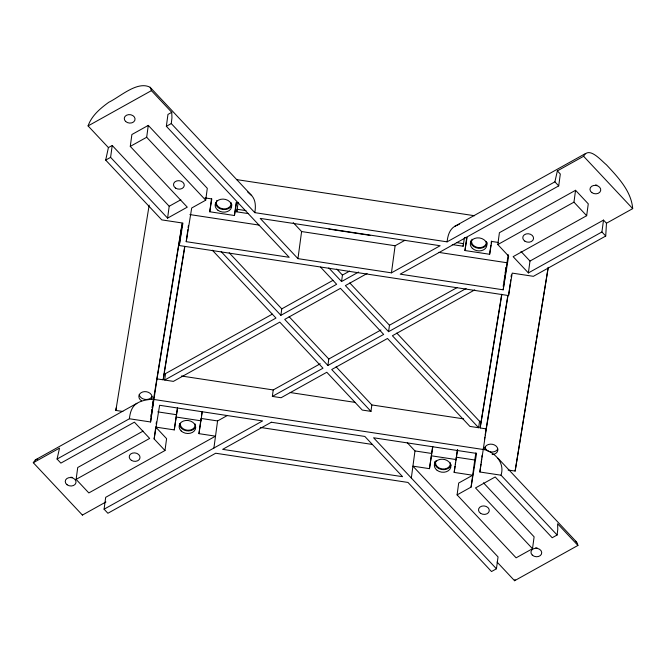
<?xml version="1.0" encoding="UTF-8"?>
<svg xmlns="http://www.w3.org/2000/svg" width="666" height="666" viewBox="0 0 666 666"><rect width="100%" height="100%" fill="white"/><g stroke="black" fill="none" stroke-linecap="round" stroke-linejoin="round"><path stroke-width="1" d="M606.468 223.243L632.7 208.633C631.285 190.926 617.84 177.123 606.393 164.752C601.681 161.13 588.985 145.629 583.599 156.277L557.367 170.887L554.895 181.835L447.102 241.85L254.812 212.645C255.777 206.885 255.869 200.2 251.706 195.604L150.15 87.304C137.429 80.511 119.88 97.003 108.866 102.214C100.358 108.358 91.608 115.676 88.079 125.916L108.408 147.594L105.686 160.09L161.755 219.88L182.917 223.093L179.271 245.546L508.566 295.562L512.221 273.11L533.383 276.323L605.727 236.039L606.468 223.243L603.521 220.105L529.986 261.055L528.379 272.918L601.914 231.976L603.521 220.105M454.995 466.325L454.17 472.419L472.693 475.233L458.699 483.025L457.092 494.888L516.108 557.825L532.509 548.701L475.516 487.928L495.196 476.964L552.189 537.737L557.109 534.998L501.04 475.208C505.144 462.52 494.572 451.906 482.958 449.192M254.812 212.645L171.279 123.56L171.945 117.865L171.761 112.321L151.423 90.634L150.15 87.304M557.109 534.998L557.775 529.303L557.592 523.759L577.922 545.437L514.577 580.719L497.044 562.021M171.761 112.321L167.957 114.435L166.358 126.299L289.219 257.317L186.222 241.675L191.7 207.992L205.702 200.2L207.301 188.328L148.285 125.391L131.885 134.524L130.278 146.395L187.271 207.159L167.591 218.123L110.606 157.351L112.213 145.479L108.408 147.594M164.985 450.524L154.137 438.952L155.744 427.089L166.592 438.653L164.985 450.524L88.836 492.932L76.124 479.378L77.731 467.507L143.09 431.11M205.702 200.2L146.678 137.263L148.285 125.391M122.852 411.488L115.859 410.431L116.209 407.85M432.792 446.703L429.47 468.664L412.92 466.15L498.043 556.918L496.436 568.789L491.516 571.528L407.975 482.442L215.684 453.238L107.9 513.261L104.087 509.19L105.686 497.327L215.518 436.163L198.968 433.658L201.024 418.431L217.574 420.945L227.489 415.426M167.591 218.123L169.197 206.252L112.213 145.479M76.124 479.378L149.659 438.428L134.407 422.169L60.872 463.111L57.06 459.049L129.404 418.764L150.574 421.978L153.655 399.175C147.91 399.492 141.908 400.291 136.905 403.33L35.34 459.89L33.3 462.72L82.401 515.076L105.919 501.973M150.574 421.978L157.018 378.887L182.059 224.908L179.271 245.546M156.152 424.042L156.427 422.011M157.018 378.887L163.187 379.82L164.061 373.376L165.534 373.593L272.319 314.136M320.246 363.769L273.226 389.951L272.352 396.403L322.993 368.206L279.787 322.128L173.393 381.377L164.66 380.045L165.534 373.593M186.222 241.675L187.854 229.637M188.12 227.63L188.395 225.624M155.744 427.089L174.267 429.903L177.447 407.775M174.267 429.903L177.589 407.942M238.478 202.98L236.53 202.689L234.44 215.518L209.74 211.771L211.53 198.576M198.968 433.658L202.289 411.688M234.44 215.518L236.222 202.331M248.585 213.636L236.73 211.838L237.079 209.257L245.97 210.606M213.911 448.035L217.574 420.945M320.529 267.091L336.646 284.282L280.894 315.326L281.768 308.874L229.162 252.78M297.952 258.641L260.206 218.398L440.151 245.729L391.45 272.844L297.952 258.641L301.606 231.552L293.223 222.61M327.913 365.468L284.707 319.389L340.459 288.345L383.666 334.424L327.913 365.468L328.788 359.016L289.119 316.716M358.599 272.053L341.566 281.535L342.432 275.091L336.763 269.047M272.352 396.403L281.085 397.727L326.806 372.269L362.246 410.056L370.97 411.38L371.844 404.936L336.105 366.816M391.45 272.844L395.113 245.754L405.036 240.235M466.125 288.503L388.586 331.685L389.46 325.233L349.792 282.933M411.322 478.022L414.976 450.932L407.292 442.732M429.47 468.664L432.65 446.536M452.256 244.572L463.12 246.22L463.469 243.648L456.56 242.59M498.559 242.491L491.733 241.45L489.643 254.279L464.951 250.533L466.733 237.337M455.269 464.302L455.544 462.271M455.819 460.239L456.227 457.192L474.75 460.006L471.087 487.096L457.092 494.888M454.17 472.419L457.625 449.433M489.643 254.279L490.884 245.146M491.158 243.123L491.433 241.092M557.367 170.887L560.314 174.026L558.707 185.897L400.183 274.167L503.171 289.81L508.649 256.135L497.802 244.564L499.408 232.7L575.557 190.293L588.269 203.846L586.663 215.709L513.128 256.66L528.379 272.918M370.97 411.38L331.726 369.53L387.479 338.486L469.938 426.415L478.663 427.738L479.537 421.287L396.803 333.067M501.04 475.208L479.87 471.994L486.313 428.904L480.136 427.963L501.714 294.222M505.178 273.984L506.052 267.541L505.219 272.669M503.171 289.81L508.166 254.562M479.87 471.994L480.944 464.069M481.21 462.079L481.618 459.107M481.884 457.126L482.151 455.144M508.566 295.562L510.156 283.766M510.422 281.801L510.689 279.837M511.088 276.889L511.355 274.925M508.133 470.013L515.134 471.07L548.118 267.832M586.663 215.709L573.959 202.156L575.557 190.293M532.509 548.701L534.115 536.829L483.458 482.808M57.06 459.049L59.532 448.11L33.3 462.72M115.859 410.431L149.176 205.136M151.507 411.646L151.84 409.598M152.181 407.55L182.151 223.268M164.227 372.344L184.599 247.111M163.187 379.82L184.89 246.378M154.137 438.952L159.615 405.278L262.612 420.92L104.087 509.19M209.74 211.771L211.83 198.934L205.003 197.902M201.507 415.467L201.981 412.512M236.73 211.838L238.203 202.347M463.12 246.22L464.435 237.72M464.951 250.533L467.033 237.695L465.093 237.404M456.551 455.219L457.351 450.283M474.75 460.006L475.915 452.863M480.136 427.963L501.839 294.514M503.18 286.305L503.513 284.249M503.846 282.201L505.011 275.016M471.087 487.096L476.565 453.413L373.576 437.77L496.436 568.789M484.473 439.135L484.806 437.096M485.139 435.048L507.783 295.812M486.313 428.904L508.016 295.454M515.134 471.07L548.268 267.341M150.807 416.242L151.132 414.277M151.457 412.312L151.781 410.339M152.256 407.459L153.655 399.175M129.404 418.764C130.003 413.02 131.643 406.551 136.905 403.33M447.102 241.85C447.702 236.105 449.342 229.637 454.603 226.423L585.639 153.455M514.577 580.719L515.009 579.437M88.079 125.916L151.423 90.634M105.686 160.09L110.606 157.351M130.278 146.395L146.678 137.263M166.358 126.299L171.279 123.56M169.197 206.252L180.827 199.775M281.768 308.874L333.017 280.336M342.432 275.091L349.608 271.095M164.66 380.045L275.974 318.065L212.329 250.2M367.083 273.518L345.379 285.606L388.586 331.685M497.802 244.564L573.959 202.156M328.788 359.016L380.944 329.97M389.46 325.233L457.076 287.579M474.75 289.885L392.399 335.747L478.663 427.738M454.603 226.423L459.382 224.184M35.34 459.89L37.646 459.032M236.422 179.57L474.55 215.742M328.821 229.112L369.988 235.364M189.885 214.585L259.224 225.116M301.606 231.552L395.113 245.754M438.519 252.347L506.834 262.729M181.41 376.007L273.226 389.951M290.176 392.532L354.895 402.356M371.844 404.936L463.669 418.881M479.537 421.287L481.01 421.511M154.229 399.525L483.524 449.542M157.8 411.871L176.324 414.685M260.24 427.422L372.319 444.447M414.976 450.932L431.535 453.446M176.357 417.074L201.049 420.82M431.56 455.835L456.26 459.582M247.719 192.033L251.706 195.604M575.74 541.233L577.322 543.198L577.922 545.437M583.599 156.277L632.7 208.633M554.895 181.835L558.707 185.897M601.914 231.976L605.727 236.039M520.978 251.44L529.986 261.055M328.804 267.932L341.566 281.535M497.927 458.166L576.648 542.107M221.187 251.648L280.894 315.326M82.376 514.602L82.401 515.076M231.144 202.639A7.492 5.852 7.7 0 1 222.802 208.816A7.492 5.852 7.7 0 1 216.833 200.466M231.901 204.687A8.325 6.502 7.7 0 1 223.276 209.532A8.325 6.502 7.7 0 1 215.468 203.097M151.973 396.561A6.66 5.203 7.7 0 1 144.997 399.4A6.66 5.203 7.7 0 1 139.252 394.63M141.467 400.79A6.66 5.203 7.7 0 1 139.868 393.773A6.66 5.203 7.7 0 1 148.518 392.366A6.66 5.203 7.7 0 1 151.623 399.142M195.146 423.976A7.492 5.852 7.7 0 1 187.779 430.261A7.492 5.852 7.7 0 1 180.336 423.26M195.604 426.889A8.325 6.502 7.7 0 1 186.139 430.702A8.325 6.502 7.7 0 1 179.462 423.534M486.355 241.4A7.492 5.852 7.7 0 1 478.013 247.577A7.492 5.852 7.7 0 1 472.036 239.227M487.229 242.657A8.325 6.502 7.7 0 1 478.413 248.285A8.325 6.502 7.7 0 1 470.671 240.95M497.735 449.084A6.66 5.203 7.7 0 1 490.759 451.914A6.66 5.203 7.7 0 1 485.015 447.144M484.665 449.725A6.66 5.203 7.7 0 1 490.343 444.147A6.66 5.203 7.7 0 1 497.818 449.001A6.66 5.203 7.7 0 1 492.141 454.578M450.349 462.745A7.492 5.852 7.7 0 1 442.016 468.922A7.492 5.852 7.7 0 1 436.039 460.564M451.107 464.793A8.325 6.502 7.7 0 1 441.408 469.472A8.325 6.502 7.7 0 1 434.798 461.505M537.179 548.043A5.411 4.221 7.7 0 1 535.797 547.76M72.194 477.347A5.411 4.221 7.7 0 1 70.787 477.206M596.919 185.148A5.411 4.221 7.7 0 1 595.512 185.015M271.337 422.244L222.644 449.359L402.589 476.69L364.843 436.446L271.337 422.244M175.633 188.128A5.411 4.221 7.7 0 0 184.241 185.731A5.411 4.221 7.7 0 0 176.806 180.902A5.411 4.221 7.7 0 0 175.633 188.128M125.624 121.445A5.411 4.221 7.7 0 0 134.782 120.463A5.411 4.221 7.7 0 0 128.588 114.635A5.411 4.221 7.7 0 0 125.624 121.445M217.982 210.281A8.325 6.502 7.7 0 0 231.552 207.268A8.325 6.502 7.7 0 0 220.662 199.325A8.325 6.502 7.7 0 0 217.982 210.281M131.36 460.323A5.411 4.221 7.7 0 0 139.977 457.933A5.411 4.221 7.7 0 0 132.534 453.096A5.411 4.221 7.7 0 0 131.36 460.323M67.108 484.79A5.411 4.221 7.7 0 0 75.932 482.85A5.411 4.221 7.7 0 0 68.873 477.672A5.411 4.221 7.7 0 0 67.108 484.79M181.16 430.944A8.325 6.502 7.7 0 0 195.255 429.47A8.325 6.502 7.7 0 0 185.772 420.487A8.325 6.502 7.7 0 0 181.16 430.944M524.9 241.175A5.411 4.221 7.7 0 0 533.516 238.786A5.411 4.221 7.7 0 0 526.082 233.957A5.411 4.221 7.7 0 0 524.9 241.175M591.824 192.599A5.411 4.221 7.7 0 0 600.657 190.659A5.411 4.221 7.7 0 0 593.597 185.481A5.411 4.221 7.7 0 0 591.824 192.599M472.369 248.368A8.325 6.502 7.7 0 0 486.463 246.886A8.325 6.502 7.7 0 0 476.973 237.904A8.325 6.502 7.7 0 0 472.369 248.368M480.636 513.369A5.411 4.221 7.7 0 0 489.252 510.98A5.411 4.221 7.7 0 0 481.809 506.152A5.411 4.221 7.7 0 0 480.636 513.369M532.292 555.103A5.411 4.221 7.7 0 0 541.45 554.12A5.411 4.221 7.7 0 0 535.264 548.293A5.411 4.221 7.7 0 0 532.292 555.103M437.187 470.387A8.325 6.502 7.7 0 0 450.757 467.374A8.325 6.502 7.7 0 0 439.868 459.432A8.325 6.502 7.7 0 0 437.187 470.387"/></g></svg>
